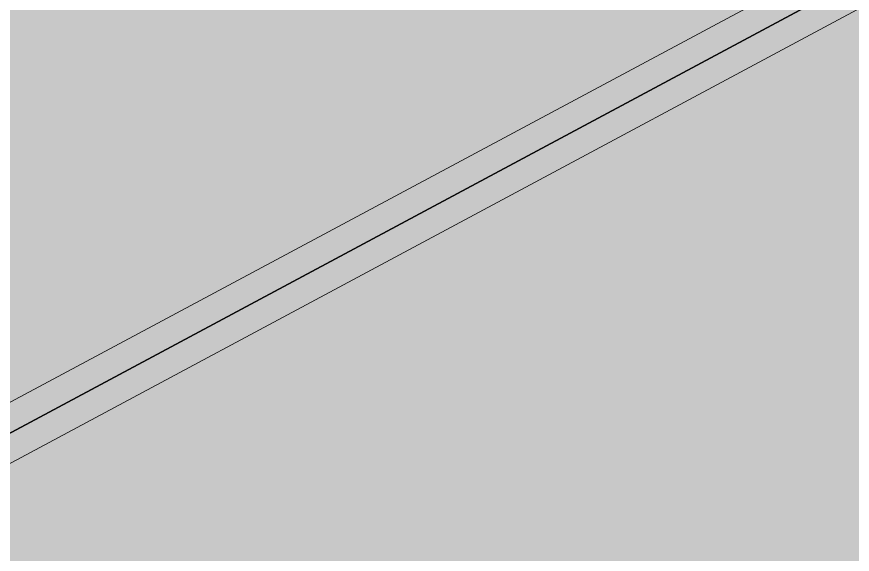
# Model space of a CAD drawing. Header units: millimetres. Extents: x 0 to 224629, y -187555 to 25097.
# Drawn here: x 86888 to 90004, y -172445 to -170441 of the extents above; entities that cross this region are included whole.
import ezdxf

# ---------------------------------------------------------------- set-up
doc = ezdxf.new("R2010")
doc.units = ezdxf.units.MM
doc.linetypes.add('Solid', pattern=[0])
doc.layers.add('Inner Walls', color=5, linetype='Solid', lineweight=0)
doc.layers.add('Studio Apartment', color=1, linetype='Solid', lineweight=35)

msp = doc.modelspace()

# ---------------------------------------------------------------- hatches: boundary and pattern name
at = {"layer": 'Studio Apartment', "linetype": 'Solid', "lineweight": 25}
for points in [[(91573, -169471), (86787, -172033), (86551, -171592), (86550, -171590), (86549, -171589), (86547, -171588), (86546, -171587), (86544, -171587), (86542, -171587), (86540, -171587), (86538, -171588), (84940, -172443), (84940, -172443), (83828, -170366), (87025, -168656), (87026, -168655), (87028, -168654), (87029, -168652), (87030, -168650), (87030, -168648), (87030, -168646), (87030, -168644), (87029, -168642), (86793, -168202), (86793, -168202), (89980, -166496)], [(84299, -173365), (91573, -169471), (93165, -172447), (93165, -172447), (87719, -175362), (87483, -174921), (87482, -174920), (87481, -174918), (87479, -174917), (87477, -174916), (87475, -174916), (87473, -174916), (87472, -174916), (87470, -174917), (85651, -175891)]]:
    msp.add_hatch(color=252, dxfattribs=at).paths.add_polyline_path(points, flags=0)

# ---------------------------------------------------------------- linework, layer by layer
at = {"layer": 'Inner Walls', "color": 47, "linetype": 'Solid', "lineweight": 15}
for p, q in [((86828, -171897), (91305, -169501)), ((91399, -169677), (86835, -172121))]:
    msp.add_line(p, q, dxfattribs=at)
at = {"layer": 'Studio Apartment', "color": 252, "linetype": 'Solid', "lineweight": 25}
for p, q in [((84299, -173365), (91573, -169471)), ((91573, -169471), (86787, -172033))]:
    msp.add_line(p, q, dxfattribs=at)

doc.saveas('drawing.dxf')
